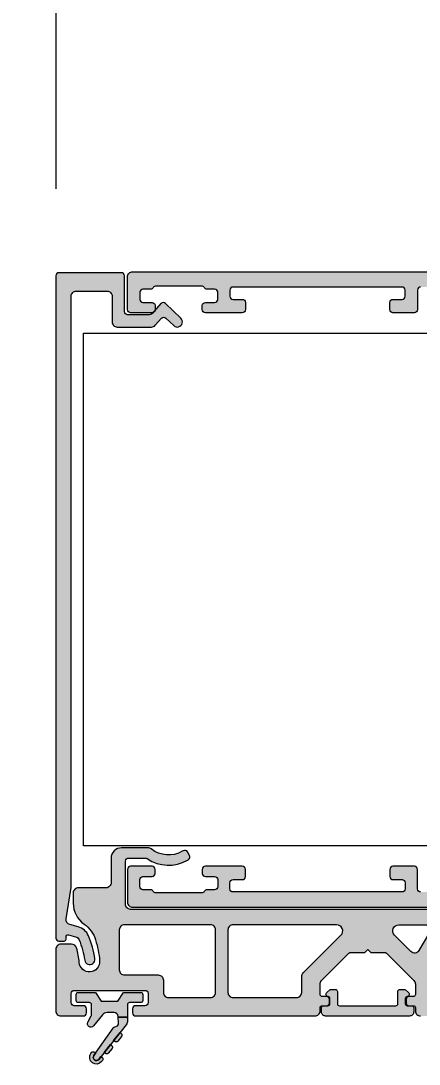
# Model space of a CAD drawing. Header units: millimetres. Extents: x -576 to 4430, y -1196 to 2690.
# Drawn here: x 1873.9 to 1893.4, y -604.3 to -553.4 of the extents above; entities that cross this region are included whole.
import ezdxf

# ---------------------------------------------------------------- set-up
doc = ezdxf.new("R2010")
doc.units = ezdxf.units.MM
doc.header["$LTSCALE"] = 0.25
doc.header["$MEASUREMENT"] = 0
doc.layers.get('0').update_dxf_attribs({"lineweight": 5})
doc.layers.get('Defpoints').update_dxf_attribs({"lineweight": 5})
for name, color, linetype, lineweight in [('01_Aluminium [Thin]', 141, 'Continuous', 18), ('01_Dimension', 251, 'Continuous', 9), ('01_Fill Plastic', 253, 'Continuous', 0), ('01_Plastic', 3, 'Continuous', 20)]:
    doc.layers.add(name, color=color, linetype=linetype, lineweight=lineweight)
doc.layers.add('01_Fill 2°material', color=7, linetype='Continuous', lineweight=0, true_color=0xbfbfbf)
doc.layers.add('01_Fill Aluminum', color=7, linetype='Continuous', lineweight=0, true_color=0xdcdcdc)
doc.styles.add('Aluk Text', font='GOTHIC.TTF')
doc.dimstyles.new('ALUK Manual 1-2', dxfattribs={"dimtxt": 2.5, "dimasz": 1, "dimexe": 2, "dimexo": 4, "dimgap": 1.5, "dimtad": 3, "dimdec": 1, "dimlfac": 2, "dimdsep": 46, "dimtxsty": 'Aluk Text', "dimblk": 'DOT', "dimcen": 0, "dimclrd": 256, "dimclre": 256, "dimclrt": 6, "dimaunit": 1, "dimadec": 0, "dimazin": 0, "dimtfac": 0.7, "dimtdec": 1, "dimtmove": 0, "dimatfit": 3, "dimldrblk": 'DOT', "dimfxl": 1, "dimtolj": 2, "dimlwd": -1, "dimlwe": -1, "dimarcsym": 0})

# ---------------------------------------------------------------- blocks, each defined once
blk = doc.blocks.new('_Dot')
at = {"color": 0, "linetype": 'ByBlock', "lineweight": -2}
blk.add_line((-0.5, 0), (-1, 0), dxfattribs=at)
at = {"color": 0, "linetype": 'ByBlock', "const_width": 0.5}
blk.add_lwpolyline([(-0.25, 0, 1), (0.25, 0, 1)], format="xyb", close=True, dxfattribs=at)
blk = doc.blocks.new('*D280')
at = {"layer": '01_Dimension', "transparency": 16777216}
for p, q in [((1890.652, -535.606), (1855.277, -535.606)), ((1857.277, -564.605), (1857.277, -536.606)), ((1871.802, -565.605), (1855.277, -565.605))]:
    blk.add_line(p, q, dxfattribs=at)
at = {"layer": 'Defpoints', "color": 0, "transparency": 16777216}
for p in [(1857.277, -535.606), (1894.652, -535.606), (1875.802, -565.605)]:
    blk.add_point(p, dxfattribs=at)
at = {"layer": '01_Dimension', "transparency": 16777216}
for p, rotation in [((1857.277, -535.606), 90), ((1857.277, -565.605), 270)]:
    blk.add_blockref('_Dot', p, dxfattribs=dict(at, rotation=rotation))
at = {"layer": '01_Dimension', "color": 2, "transparency": 16777216, "insert": (1854.464, -550.606), "char_height": 2.5, "attachment_point": 5, "rotation": 90, "style": 'Aluk Text'}
blk.add_mtext('\\A2;60', dxfattribs=at)
blk = doc.blocks.new('*D281')
at = {"layer": '01_Dimension', "transparency": 16777216}
for p, q in [((1871.802, -565.605), (1855.279, -565.605)), ((1857.279, -600.906), (1857.279, -566.605)), ((1871.9, -601.906), (1855.279, -601.906))]:
    blk.add_line(p, q, dxfattribs=at)
at = {"layer": 'Defpoints', "color": 0, "transparency": 16777216}
for p in [(1857.279, -565.605), (1875.802, -565.605), (1875.9, -601.906)]:
    blk.add_point(p, dxfattribs=at)
at = {"layer": '01_Dimension', "transparency": 16777216}
for p, rotation in [((1857.279, -565.605), 90), ((1857.279, -601.906), 270)]:
    blk.add_blockref('_Dot', p, dxfattribs=dict(at, rotation=rotation))
at = {"layer": '01_Dimension', "color": 2, "transparency": 16777216, "insert": (1854.466, -583.756), "char_height": 2.5, "attachment_point": 5, "rotation": 90, "style": 'Aluk Text'}
blk.add_mtext('\\A2;72.6', dxfattribs=at)

msp = doc.modelspace()

# ---------------------------------------------------------------- hatches: boundary and pattern name
at = {"layer": '01_Fill 2°material', "ltscale": 0.25}
h = msp.add_hatch(color=256, dxfattribs=at)
h.dxf.hatch_style = 1
h.paths.add_polyline_path([(1878.705, -602.238, -0.041791), (1878.703, -602.222), (1878.694, -601.969), (1879.145, -601.969), (1879.145, -602.148, -0.16844), (1879.081, -602.334), (1877.75, -604.022, -0.972448), (1877.506, -603.841), (1878.451, -602.493, -0.14422), (1878.496, -602.458), (1878.613, -602.41, 0.360918)])
at = {"layer": '01_Fill Aluminum', "ltscale": 0.25}
h = msp.add_hatch(color=256, dxfattribs=at)
h.dxf.hatch_style = 1
h.paths.add_polyline_path([(1875.8, -565.655, 0.414214), (1875.65, -565.805), (1875.65, -598.104, 0.414214), (1875.8, -598.254), (1876.05, -598.254, 0.414214), (1876.15, -598.154), (1876.15, -598.05, -0.493145), (1876.276, -597.954), (1876.619, -598.046, -0.229199), (1876.784, -598.188, -0.069395), (1877.059, -599.187, 1), (1877.555, -599.121, 0.069395), (1877.243, -597.99, 0.229199), (1876.748, -597.563), (1876.335, -597.452, -0.383864), (1876.153, -597.171), (1876.397, -595.634, 0.039314), (1876.403, -595.556), (1876.4, -566.805, -0.414241), (1876.65, -566.555), (1878.15, -566.555, -0.414214), (1878.4, -566.805), (1878.4, -568.055, 0.414214), (1878.65, -568.305), (1880.32, -568.305, 0.214749), (1880.507, -568.221), (1880.81, -567.879, -0.427189), (1881.026, -567.871), (1881.403, -568.235, 1), (1881.751, -567.876), (1881.007, -567.156, 0.451496), (1880.782, -567.156), (1880.347, -567.647, -0.231889), (1880.229, -567.705), (1879.15, -567.705, -0.414214), (1879, -567.555), (1879, -565.805, 0.414214), (1878.85, -565.655)])
h = msp.add_hatch(color=256, dxfattribs=at)
h.dxf.hatch_style = 1
h.paths.add_polyline_path([(1897.05, -595.229, -0.400839), (1896.573, -595.729), (1893.8, -595.856), (1893.45, -595.856, -0.414214), (1893.3, -595.706), (1893.3, -594.756, 0.414214), (1893.15, -594.606), (1892.1, -594.606, 0.414214), (1891.95, -594.756), (1891.95, -595.106, 0.414214), (1892.1, -595.256), (1892.55, -595.256, -0.414214), (1892.7, -595.406), (1892.7, -595.706, -0.414214), (1892.55, -595.856), (1884.3, -595.856, -0.414214), (1884.15, -595.706), (1884.15, -595.406, -0.414214), (1884.3, -595.256), (1884.75, -595.256, 0.414214), (1884.9, -595.106), (1884.9, -594.756, 0.414214), (1884.75, -594.606), (1882.95, -594.606, 0.414214), (1882.8, -594.756), (1882.8, -594.956, 0.414214), (1882.95, -595.106), (1883.4, -595.106, -0.414214), (1883.55, -595.256), (1883.55, -595.605, -0.414214), (1883.4, -595.755), (1883.025, -595.755, 0.267949), (1882.895, -595.83, -0.267949), (1882.765, -595.905), (1880.535, -595.905, -0.267949), (1880.405, -595.83, 0.267949), (1880.275, -595.755), (1879.9, -595.755, -0.414214), (1879.75, -595.605), (1879.75, -595.256, -0.414214), (1879.9, -595.106), (1880.35, -595.106, 0.414214), (1880.5, -594.956), (1880.5, -594.756, 0.414214), (1880.35, -594.606), (1879.3, -594.606, 0.414214), (1879.15, -594.756), (1879.15, -596.356, 0.414214), (1879.4, -596.606), (1920, -596.606, 0.414214), (1920.15, -596.456), (1920.15, -594.506, 0.414214), (1920, -594.356), (1919.25, -594.356, 0.414214), (1918.9, -594.706, 0.414214), (1919.05, -594.856), (1919.4, -594.856, -0.414214), (1919.55, -595.006), (1919.55, -595.606, -0.414214), (1919.2, -595.956), (1916.1, -595.956, -0.414214), (1915.75, -595.606), (1915.75, -595.006, -0.414214), (1915.9, -594.856), (1916.25, -594.856, 0.414214), (1916.4, -594.706, 0.414214), (1916.05, -594.356), (1914.55, -594.356, 0.414214), (1914.4, -594.506), (1914.4, -594.706, 0.414214), (1914.55, -594.856), (1915, -594.856, -0.414214), (1915.15, -595.006), (1915.15, -595.706, -0.414214), (1915, -595.856), (1911.9, -595.856), (1909.127, -595.729, -0.400839), (1908.65, -595.229), (1908.65, -592.971, 0.086513), (1908.641, -592.92), (1908.407, -592.27, -0.392793), (1908.47, -592.123), (1908.478, -592.12, 0.294413), (1908.547, -592.013), (1908.553, -591.224, 0.548619), (1908.34, -591.086), (1907.287, -591.561, 0.177976), (1907.213, -591.633), (1907.093, -591.887, 0.717549), (1907.216, -592.031, -0.329769), (1907.384, -592.089), (1907.947, -592.904), (1907.987, -592.995, -0.855531), (1907.739, -593.156, 0.213411), (1907.627, -593.106), (1905.7, -593.106, -0.414214), (1905.55, -592.956), (1905.55, -592.845, -0.137872), (1905.572, -592.767), (1906.036, -592.008, 0.585524), (1905.95, -591.856), (1905.775, -591.856, -0.414214), (1905.625, -591.706), (1905.625, -589.999, 0.137872), (1905.552, -589.739), (1905.465, -589.595, 0.261413), (1905.038, -589.356), (1904.325, -589.356, 0.585524), (1904.24, -589.508), (1904.703, -590.267, -0.137872), (1904.725, -590.345), (1904.725, -590.456, -0.414214), (1904.575, -590.606), (1902.649, -590.606, 0.213411), (1902.537, -590.656, -0.85546), (1902.288, -590.495), (1902.329, -590.404), (1902.891, -589.589, -0.267949), (1903.026, -589.525), (1903.084, -589.53, 0.57735), (1903.182, -589.387), (1903.062, -589.133, 0.177976), (1902.988, -589.061), (1901.934, -588.586, 0.544467), (1901.723, -588.724), (1901.728, -589.513, 0.303984), (1901.801, -589.622, -0.402738), (1901.868, -589.77), (1901.603, -590.507, -0.316363), (1901.462, -590.606), (1898.05, -590.606, -0.414214), (1897.8, -590.356, 0.414214), (1897.55, -590.106), (1897.3, -590.106, 0.414214), (1897.05, -590.356), (1897.05, -592.356), (1897.2, -592.506), (1897.05, -592.656)])
h.paths.add_polyline_path([(1907.9, -594.056), (1907.9, -595.706, -0.414214), (1907.75, -595.856), (1897.95, -595.856, -0.414214), (1897.8, -595.706), (1897.8, -591.506, -0.414214), (1897.95, -591.356), (1904.5, -591.356, -0.414214), (1904.65, -591.506), (1904.65, -592.356), (1904.8, -592.506), (1904.65, -592.656), (1904.65, -593.756, 0.414214), (1904.8, -593.906), (1907.75, -593.906, -0.414214)], flags=16)
h.paths.add_polyline_path([(1910.55, -567.756, -0.414214), (1910.4, -567.606), (1910.4, -566.656, 0.414214), (1910.25, -566.506), (1908.8, -566.506, 0.414214), (1908.65, -566.656), (1908.65, -569.267), (1908.407, -569.942, 0.403068), (1908.474, -570.09, -0.303768), (1908.547, -570.199), (1908.553, -570.988, -0.544467), (1908.342, -571.126), (1907.287, -570.651, -0.177976), (1907.213, -570.579), (1907.093, -570.325, -0.57735), (1907.191, -570.182), (1907.249, -570.187, 0.267949), (1907.384, -570.123), (1907.947, -569.308), (1907.987, -569.217, 0.85546), (1907.739, -569.056, -0.213411), (1907.627, -569.106), (1905.7, -569.106, 0.529656), (1905.561, -569.311, 0.235619), (1905.572, -569.445), (1906.036, -570.204, -0.585524), (1905.95, -570.356), (1905.775, -570.356, 0.414214), (1905.625, -570.506), (1905.625, -572.213, -0.137872), (1905.552, -572.473), (1905.465, -572.616, -0.261413), (1905.038, -572.856), (1904.325, -572.856, -0.585524), (1904.24, -572.704), (1904.703, -571.945, 0.235619), (1904.714, -571.811, 0.529656), (1904.575, -571.606), (1902.649, -571.606, -0.213411), (1902.537, -571.556, 0.855531), (1902.288, -571.717), (1902.329, -571.808), (1902.891, -572.623, 0.339027), (1903.062, -572.687, -0.655653), (1903.182, -572.825), (1903.062, -573.079, -0.177976), (1902.988, -573.151), (1901.935, -573.625, -0.548619), (1901.723, -573.488), (1901.728, -572.699, -0.294413), (1901.798, -572.592), (1901.805, -572.589, 0.392793), (1901.868, -572.442), (1901.603, -571.705, 0.316363), (1901.462, -571.606), (1898.05, -571.606, 0.414214), (1897.8, -571.856, -0.414214), (1897.55, -572.106), (1897.3, -572.106, -0.414214), (1897.05, -571.856), (1897.05, -569.856), (1897.2, -569.706), (1897.05, -569.556), (1897.05, -566.983, 0.400839), (1896.573, -566.483), (1893.8, -566.356), (1893.45, -566.356, 0.414214), (1893.3, -566.506), (1893.3, -567.456, -0.414214), (1893.15, -567.606), (1892.1, -567.606, -0.414214), (1891.95, -567.456), (1891.95, -567.106, -0.414214), (1892.1, -566.956), (1892.55, -566.956, 0.414214), (1892.7, -566.806), (1892.7, -566.506, 0.414214), (1892.55, -566.356), (1884.3, -566.356, 0.414214), (1884.15, -566.506), (1884.15, -566.806, 0.414214), (1884.3, -566.956), (1884.75, -566.956, -0.414214), (1884.9, -567.106), (1884.9, -567.456, -0.414214), (1884.75, -567.606), (1882.95, -567.606, -0.414214), (1882.8, -567.456), (1882.8, -567.256, -0.414214), (1882.95, -567.106), (1883.4, -567.106, 0.414214), (1883.55, -566.956), (1883.55, -566.607, 0.414214), (1883.4, -566.457), (1883.025, -566.457, -0.267949), (1882.895, -566.382, 0.267949), (1882.765, -566.307), (1880.535, -566.307, 0.267949), (1880.405, -566.382, -0.267949), (1880.275, -566.457), (1879.9, -566.457, 0.414214), (1879.75, -566.607), (1879.75, -566.956, 0.414214), (1879.9, -567.106), (1880.35, -567.106, -0.414214), (1880.5, -567.256), (1880.5, -567.456, -0.414214), (1880.35, -567.606), (1879.3, -567.606, -0.414214), (1879.15, -567.456), (1879.15, -565.856, -0.414214), (1879.4, -565.606), (1911, -565.606, -0.414214), (1911.15, -565.756), (1911.15, -567.381, -0.267949), (1911.075, -567.511), (1910.685, -567.736, -0.131652), (1910.61, -567.756)])
h.paths.add_polyline_path([(1907.9, -566.506), (1907.9, -568.156, -0.414214), (1907.75, -568.306), (1904.8, -568.306, 0.414214), (1904.65, -568.456), (1904.65, -569.556), (1904.8, -569.706), (1904.65, -569.856), (1904.65, -570.706, -0.414214), (1904.5, -570.856), (1897.95, -570.856, -0.414214), (1897.8, -570.706), (1897.8, -566.506, -0.414214), (1897.95, -566.356), (1907.75, -566.356, -0.414214)], flags=16)
at = {"layer": '01_Fill Plastic', "ltscale": 0.25}
h = msp.add_hatch(color=256, dxfattribs=at)
h.dxf.hatch_style = 1
h.paths.add_polyline_path([(1877.59, -598.196, -0.058029), (1877.787, -599.218, -1), (1876.79, -599.293, 0.051425), (1876.663, -598.587, 0.334223), (1876.423, -598.406), (1875.9, -598.406, 0.414214), (1875.65, -598.656), (1875.65, -601.656, 0.414214), (1875.9, -601.906), (1877, -601.906, 0.414214), (1877.15, -601.756), (1877.15, -601.556, 0.414214), (1877, -601.406), (1876.55, -601.406, -0.414214), (1876.4, -601.256), (1876.4, -600.806, -0.414214), (1876.55, -600.656), (1880, -600.656, -0.414214), (1880.15, -600.806), (1880.15, -601.256, -0.414214), (1880, -601.406), (1879.55, -601.406, 0.414214), (1879.4, -601.556), (1879.4, -601.756, 0.414214), (1879.55, -601.906), (1888.3, -601.906, 0.414214), (1888.55, -601.656), (1888.55, -601.506, -0.414214), (1888.65, -601.406), (1888.875, -601.406, 0.414214), (1889, -601.281), (1889, -601.081, 0.414214), (1888.875, -600.956), (1888.65, -600.956, -0.414214), (1888.55, -600.856), (1888.55, -600.359, -0.198912), (1888.623, -600.183), (1889.956, -598.85, -0.198912), (1890.062, -598.806), (1890.725, -598.806), (1890.875, -598.656), (1891.025, -598.806), (1891.688, -598.806, -0.198912), (1891.794, -598.85), (1893.127, -600.183, -0.198912), (1893.2, -600.359), (1893.2, -600.856, -0.414214), (1893.1, -600.956), (1892.875, -600.956, 0.414214), (1892.75, -601.081), (1892.75, -601.281, 0.414214), (1892.875, -601.406), (1893.1, -601.406, -0.414214), (1893.2, -601.506), (1893.2, -601.656, 0.414214), (1893.45, -601.906), (1897.8, -601.906, 0.414214), (1898.3, -601.406), (1898.3, -601.197, 0.339454), (1898.115, -600.955), (1896.435, -600.505, -0.339454), (1896.25, -600.264), (1896.25, -599.706, 0.414214), (1895.9, -599.356, 0.414214), (1895.75, -599.506), (1895.75, -599.756, -0.414214), (1895.6, -599.906), (1895.514, -599.906, -0.267949), (1895.081, -599.656), (1894.584, -598.795, -0.131652), (1894.55, -598.67), (1894.55, -598.542, -0.131652), (1894.584, -598.417), (1895.081, -597.556, -0.267949), (1895.514, -597.306), (1895.6, -597.306, -0.414214), (1895.75, -597.456), (1895.75, -597.706, 0.414214), (1895.9, -597.856, 0.414214), (1896.25, -597.506), (1896.25, -596.956, 0.414214), (1896, -596.706), (1879.3, -596.706, -0.414214), (1879.05, -596.456), (1879.05, -594.356, -0.414214), (1879.2, -594.206), (1880.022, -594.206, -0.151572), (1880.107, -594.232, 0.295434), (1882.109, -594.287, 0.438809), (1882.175, -594.076), (1882.075, -593.903, 0.427454), (1881.865, -593.85, -0.319487), (1880.31, -593.761, 0.170553), (1880.154, -593.706), (1878.85, -593.706, 0.414214), (1878.35, -594.206), (1878.35, -595.406, -0.414214), (1878.1, -595.656), (1876.75, -595.656, 0.414214), (1876.5, -595.906), (1876.5, -596.406, 0.243183), (1877.027, -597.426, -0.163247)])
h.paths.add_polyline_path([(1892.397, -597.456), (1893.666, -597.456, -0.57735), (1893.883, -597.831), (1893.374, -598.712, -0.493145), (1892.981, -598.764), (1892.185, -597.968, -0.668179)], flags=16)
h.paths.add_polyline_path([(1889.565, -597.968), (1887.723, -599.81, 0.198912), (1887.65, -599.987), (1887.65, -600.756, -0.414214), (1887.4, -601.006), (1884.3, -601.006, -0.414214), (1884.05, -600.756), (1884.05, -597.706, -0.414214), (1884.3, -597.456), (1889.353, -597.456, -0.668179)], flags=16)
h.paths.add_polyline_path([(1894.317, -600.132), (1894.538, -600.517, 0.198912), (1894.69, -600.633), (1895.539, -600.86, -0.339454), (1895.65, -601.005), (1895.65, -601.106, -0.414214), (1895.5, -601.256), (1894, -601.256, -0.414214), (1893.85, -601.106), (1893.85, -600.257, -0.767327)], flags=16)
h.paths.add_polyline_path([(1883.45, -600.756, -0.414214), (1883.2, -601.006), (1881.15, -601.006, -0.414214), (1880.9, -600.756), (1880.9, -600.156, 0.414214), (1880.65, -599.906), (1879, -599.906, -0.414214), (1878.75, -599.656), (1878.75, -597.706, -0.414214), (1879, -597.456), (1883.2, -597.456, -0.414214), (1883.45, -597.706)], flags=16)
h = msp.add_hatch(color=256, dxfattribs=at)
h.dxf.hatch_style = 1
h.paths.add_polyline_path([(1877.395, -601.852, -0.125788), (1877.383, -601.9), (1877.213, -602.21, 0.912851), (1877.486, -602.394), (1877.928, -601.85, -0.225762), (1878.16, -601.74), (1878.493, -601.74, -0.404333), (1878.693, -601.933), (1878.694, -601.969), (1879.145, -601.969), (1879.145, -601.355, -0.414214), (1879.245, -601.255), (1879.795, -601.255, 0.414214), (1879.895, -601.155), (1879.895, -600.855, 0.414214), (1879.795, -600.755), (1879.007, -600.755, 0.259925), (1878.922, -600.802), (1878.712, -601.142, -0.259925), (1878.627, -601.189), (1877.914, -601.189, -0.259925), (1877.829, -601.142), (1877.618, -600.802, 0.259925), (1877.533, -600.755), (1876.745, -600.755, 0.414214), (1876.645, -600.855), (1876.645, -601.155, 0.414214), (1876.745, -601.255), (1877.295, -601.255, -0.414214), (1877.395, -601.355)])
h.paths.add_polyline_path([(1878.532, -603.151, 0.414213), (1878.672, -603.134), (1878.858, -602.899, 0.414214), (1878.841, -602.758), (1878.783, -602.712), (1878.473, -603.105)])
h.paths.add_polyline_path([(1878.068, -603.74, 0.414213), (1878.208, -603.723), (1878.394, -603.488, 0.414214), (1878.377, -603.347), (1878.318, -603.301), (1878.009, -603.694)])
h.paths.add_polyline_path([(1877.887, -604.13), (1877.93, -604.077, 0.414214), (1877.913, -603.936), (1877.854, -603.89), (1877.75, -604.022, -0.972447), (1877.506, -603.841), (1877.6, -603.707), (1877.538, -603.664, 0.414213), (1877.399, -603.689), (1877.363, -603.74, 0.972448)])
h = msp.add_hatch(color=256, dxfattribs=at)
h.dxf.hatch_style = 1
h.paths.add_polyline_path([(1892.917, -601.909, 0.414214), (1893.117, -601.709), (1893.117, -601.511, 0.414214), (1893.014, -601.408), (1892.805, -601.408, -0.414214), (1892.702, -601.305), (1892.703, -601.06, -0.389083), (1892.794, -600.961, 0.670833), (1892.857, -600.758), (1892.711, -600.637, 0.161709), (1892.637, -600.612), (1892.445, -600.612, 0.414214), (1892.342, -600.715), (1892.342, -601.305, -0.414214), (1892.239, -601.408), (1890.867, -601.408), (1889.494, -601.408, -0.414214), (1889.391, -601.305), (1889.391, -600.715, 0.414214), (1889.288, -600.612), (1889.097, -600.612, 0.187821), (1889.012, -600.645), (1888.876, -600.758, 0.670833), (1888.94, -600.961, -0.389083), (1889.031, -601.06), (1889.031, -601.305, -0.414475), (1888.928, -601.408), (1888.72, -601.408, 0.414214), (1888.617, -601.511), (1888.617, -601.709, 0.414214), (1888.817, -601.909)])

# ---------------------------------------------------------------- linework, layer by layer
at = {"layer": '01_Aluminium [Thin]'}
msp.add_lwpolyline([(1876.153, -597.171), (1876.397, -595.634, 0.039314), (1876.403, -595.556), (1876.4, -566.805, -0.414214), (1876.65, -566.555), (1878.15, -566.555, -0.414214), (1878.4, -566.805), (1878.4, -568.055, 0.414214), (1878.65, -568.305), (1880.32, -568.305, 0.214749), (1880.507, -568.221), (1880.81, -567.879, -0.427189), (1881.026, -567.871), (1881.403, -568.235, 1), (1881.751, -567.876), (1881.007, -567.156, 0.451496), (1880.782, -567.156), (1880.347, -567.647, -0.231889), (1880.229, -567.705), (1879.15, -567.705, -0.414214), (1879, -567.555), (1879, -565.805, 0.414214), (1878.85, -565.655), (1875.8, -565.655, 0.414214), (1875.65, -565.805), (1875.65, -598.104, 0.414214), (1875.8, -598.254), (1876.05, -598.254, 0.414214), (1876.15, -598.154), (1876.15, -598.05, -0.493145), (1876.276, -597.954), (1876.619, -598.046, -0.229199), (1876.784, -598.188, -0.069395), (1877.059, -599.187, 1), (1877.555, -599.121, 0.069395), (1877.243, -597.99, 0.229199), (1876.748, -597.563), (1876.335, -597.452, -0.383864)], format="xyb", close=True, dxfattribs=at)
for points in [[(1893.45, -566.356, 0.414214), (1893.3, -566.506), (1893.3, -567.456, -0.414214), (1893.15, -567.606), (1892.1, -567.606, -0.414214), (1891.95, -567.456), (1891.95, -567.106, -0.414214), (1892.1, -566.956), (1892.55, -566.956, 0.414214), (1892.7, -566.806), (1892.7, -566.506, 0.414214), (1892.55, -566.356), (1884.3, -566.356, 0.414214), (1884.15, -566.506), (1884.15, -566.806, 0.414214), (1884.3, -566.956), (1884.75, -566.956, -0.414214), (1884.9, -567.106), (1884.9, -567.456, -0.414214), (1884.75, -567.606), (1882.95, -567.606, -0.414214), (1882.8, -567.456), (1882.8, -567.256, -0.414214), (1882.95, -567.106), (1883.4, -567.106, 0.414214), (1883.55, -566.956), (1883.55, -566.607, 0.414214), (1883.4, -566.457), (1883.025, -566.457, -0.267949), (1882.895, -566.382, 0.267949), (1882.765, -566.307), (1880.535, -566.307, 0.267949), (1880.405, -566.382, -0.267949), (1880.275, -566.457), (1879.9, -566.457, 0.414214), (1879.75, -566.607), (1879.75, -566.956, 0.414214), (1879.9, -567.106), (1880.35, -567.106, -0.414214), (1880.5, -567.256), (1880.5, -567.456, -0.414214), (1880.35, -567.606), (1879.3, -567.606, -0.414214), (1879.15, -567.456), (1879.15, -565.856, -0.414214), (1879.4, -565.606), (1911, -565.606, -0.414214)], [(1893.45, -595.856, -0.414214), (1893.3, -595.706), (1893.3, -594.756, 0.414214), (1893.15, -594.606), (1892.1, -594.606, 0.414214), (1891.95, -594.756), (1891.95, -595.106, 0.414214), (1892.1, -595.256), (1892.55, -595.256, -0.414214), (1892.7, -595.406), (1892.7, -595.706, -0.414214), (1892.55, -595.856), (1884.3, -595.856, -0.414214), (1884.15, -595.706), (1884.15, -595.406, -0.414214), (1884.3, -595.256), (1884.75, -595.256, 0.414214), (1884.9, -595.106), (1884.9, -594.756, 0.414214), (1884.75, -594.606), (1882.95, -594.606, 0.414214), (1882.8, -594.756), (1882.8, -594.956, 0.414214), (1882.95, -595.106), (1883.4, -595.106, -0.414214), (1883.55, -595.256), (1883.55, -595.605, -0.414214), (1883.4, -595.755), (1883.025, -595.755, 0.267949), (1882.895, -595.83, -0.267949), (1882.765, -595.905), (1880.535, -595.905, -0.267949), (1880.405, -595.83, 0.267949), (1880.275, -595.755), (1879.9, -595.755, -0.414214), (1879.75, -595.605), (1879.75, -595.256, -0.414214), (1879.9, -595.106), (1880.35, -595.106, 0.414214), (1880.5, -594.956), (1880.5, -594.756, 0.414214), (1880.35, -594.606), (1879.3, -594.606, 0.414214), (1879.15, -594.756), (1879.15, -596.356, 0.414214), (1879.4, -596.606), (1920, -596.606, 0.414214)]]:
    msp.add_lwpolyline(points, format="xyb", dxfattribs=at)
at = {"layer": '01_Dimension'}
msp.add_line((1875.652, -539.089), (1875.652, -561.563), dxfattribs=at)
at = {"layer": '01_Plastic'}
msp.add_lwpolyline([(1876.996, -568.606), (1896.496, -568.606), (1896.496, -593.606), (1876.996, -593.606)], close=True, dxfattribs=at)
for points in [[(1896, -596.706), (1879.3, -596.706, -0.414214), (1879.05, -596.456), (1879.05, -594.356, -0.414214), (1879.2, -594.206), (1880.022, -594.206, -0.151572), (1880.107, -594.232, 0.288992), (1882.071, -594.309), (1882.12, -594.281, 0.414214), (1882.175, -594.076), (1882.075, -593.903, 0.414214), (1881.87, -593.848), (1881.821, -593.876, -0.309147), (1880.31, -593.761, 0.170553), (1880.154, -593.706), (1878.85, -593.706, 0.414214), (1878.35, -594.206), (1878.35, -595.406, -0.414214), (1878.1, -595.656), (1876.75, -595.656, 0.414214), (1876.5, -595.906), (1876.5, -596.406, 0.243183), (1877.027, -597.426, -0.163247), (1877.59, -598.196, -0.058029), (1877.787, -599.218, -1), (1876.79, -599.293, 0.051425), (1876.663, -598.587, 0.334223), (1876.423, -598.406), (1875.9, -598.406, 0.414214), (1875.65, -598.656), (1875.65, -601.656, 0.414214), (1875.9, -601.906), (1877, -601.906, 0.414214), (1877.15, -601.756), (1877.15, -601.556, 0.414214), (1877, -601.406), (1876.55, -601.406, -0.414214), (1876.4, -601.256), (1876.4, -600.806, -0.414214), (1876.55, -600.656), (1880, -600.656, -0.414214), (1880.15, -600.806), (1880.15, -601.256, -0.414214), (1880, -601.406), (1879.55, -601.406, 0.414214), (1879.4, -601.556), (1879.4, -601.756, 0.414214), (1879.55, -601.906), (1888.3, -601.906, 0.414214), (1888.55, -601.656), (1888.55, -601.506, -0.414214), (1888.65, -601.406), (1888.875, -601.406, 0.414214), (1889, -601.281), (1889, -601.081, 0.414214), (1888.875, -600.956), (1888.65, -600.956, -0.414214), (1888.55, -600.856), (1888.55, -600.359, -0.198912), (1888.623, -600.183), (1889.956, -598.85, -0.198912), (1890.062, -598.806), (1890.725, -598.806), (1890.875, -598.656), (1891.025, -598.806), (1891.688, -598.806, -0.198912), (1891.794, -598.85), (1893.127, -600.183, -0.198912), (1893.2, -600.359), (1893.2, -600.856, -0.414214), (1893.1, -600.956), (1892.875, -600.956, 0.414214), (1892.75, -601.081), (1892.75, -601.281, 0.414214), (1892.875, -601.406), (1893.1, -601.406, -0.414214), (1893.2, -601.506), (1893.2, -601.656, 0.414214), (1893.45, -601.906)], [(1877.213, -602.21), (1877.383, -601.9, 0.125788), (1877.395, -601.852), (1877.395, -601.355, 0.414214), (1877.295, -601.255), (1876.745, -601.255, -0.414214), (1876.645, -601.155), (1876.645, -600.855, -0.414214), (1876.745, -600.755), (1877.533, -600.755, -0.259925), (1877.618, -600.802), (1877.829, -601.142, 0.259925), (1877.914, -601.189), (1878.627, -601.189, 0.259925), (1878.712, -601.142), (1878.922, -600.802, -0.259925), (1879.007, -600.755), (1879.795, -600.755, -0.414214), (1879.895, -600.855), (1879.895, -601.155, -0.414214), (1879.795, -601.255), (1879.245, -601.255, 0.414214), (1879.145, -601.355), (1879.145, -601.969), (1878.694, -601.969), (1878.693, -601.933, 0.404333), (1878.493, -601.74), (1878.16, -601.74, 0.225762), (1877.928, -601.85), (1877.486, -602.394, -0.912851), (1877.213, -602.21)]]:
    msp.add_lwpolyline(points, format="xyb", dxfattribs=at)
for points in [[(1879, -597.456, 0.414214), (1878.75, -597.706), (1878.75, -599.656, 0.414214), (1879, -599.906), (1880.65, -599.906, -0.414214), (1880.9, -600.156), (1880.9, -600.756, 0.414214), (1881.15, -601.006), (1883.2, -601.006, 0.414214), (1883.45, -600.756), (1883.45, -597.706, 0.414214), (1883.2, -597.456)], [(1889.565, -597.968, 0.668179), (1889.353, -597.456), (1884.3, -597.456, 0.414214), (1884.05, -597.706), (1884.05, -600.756, 0.414214), (1884.3, -601.006), (1887.4, -601.006, 0.414214), (1887.65, -600.756), (1887.65, -599.987, -0.198912), (1887.723, -599.81)], [(1892.397, -597.456), (1893.666, -597.456, -0.57735), (1893.883, -597.831), (1893.374, -598.712, -0.493145), (1892.981, -598.764), (1892.185, -597.968, -0.668179)], [(1892.342, -601.305), (1892.342, -600.715, -0.414214), (1892.445, -600.612), (1892.637, -600.612, -0.161709), (1892.711, -600.637), (1892.857, -600.758, -0.670833), (1892.794, -600.961, 0.389083), (1892.703, -601.06), (1892.702, -601.305, 0.414214), (1892.805, -601.408), (1893.014, -601.408, -0.414214), (1893.117, -601.511), (1893.117, -601.709, -0.414214), (1892.917, -601.909), (1888.817, -601.909, -0.414214), (1888.617, -601.709), (1888.617, -601.511, -0.414214), (1888.72, -601.408), (1888.928, -601.408, 0.414214), (1889.031, -601.305), (1889.031, -601.06, 0.389083), (1888.94, -600.961, -0.670833), (1888.876, -600.758), (1889.022, -600.637, -0.161709), (1889.097, -600.612), (1889.288, -600.612, -0.414214), (1889.391, -600.715), (1889.391, -601.305, 0.414214), (1889.494, -601.408), (1890.867, -601.408), (1892.239, -601.408, 0.414214)], [(1878.703, -602.222), (1878.694, -601.969), (1879.145, -601.969), (1879.145, -602.148, -0.16844), (1879.081, -602.334), (1877.75, -604.022, -0.972448), (1877.506, -603.841), (1878.451, -602.493, -0.14422), (1878.496, -602.458), (1878.613, -602.41, 0.360918), (1878.705, -602.238, -0.041791)], [(1878.841, -602.758, -0.414214), (1878.858, -602.899), (1878.672, -603.134, -0.414213), (1878.532, -603.151), (1878.473, -603.105), (1878.783, -602.712)], [(1878.318, -603.301), (1878.377, -603.347, -0.414214), (1878.394, -603.488), (1878.208, -603.723, -0.414213), (1878.068, -603.74), (1878.009, -603.694)], [(1877.75, -604.022), (1877.854, -603.89), (1877.913, -603.936, -0.414214), (1877.93, -604.077), (1877.887, -604.13, -0.972448), (1877.363, -603.74), (1877.399, -603.689, -0.414213), (1877.538, -603.664), (1877.6, -603.707), (1877.506, -603.841, 0.972448)]]:
    msp.add_lwpolyline(points, format="xyb", close=True, dxfattribs=at)

# ---------------------------------------------------------------- dimensions: what is measured, and where the dimension line sits
at = {"layer": '01_Dimension'}
for base, p1, p2, picture, middle in [((1857.277, -535.606), (1875.802, -565.605), (1894.652, -535.606), '*D280', (1854.464, -550.606)), ((1857.279, -565.605), (1875.9, -601.906), (1875.802, -565.605), '*D281', (1854.466, -583.756))]:
    dim = msp.add_linear_dim(base=base, p1=p1, p2=p2, angle=90, dimstyle='ALUK Manual 1-2', override={"dimclrt": 2}, dxfattribs=at)
    dim.commit()
    dim.dimension.update_dxf_attribs({"geometry": picture, "text_midpoint": middle})

doc.saveas('drawing.dxf')
